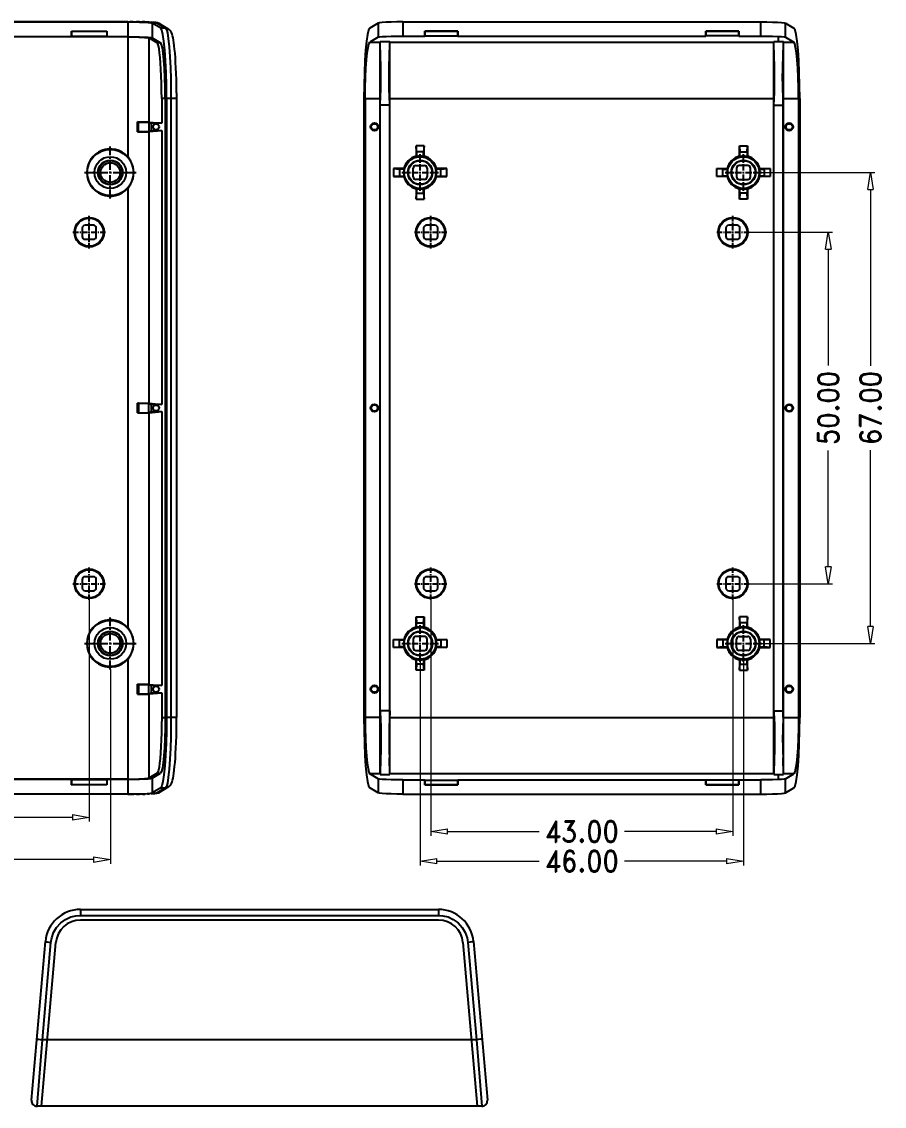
# Model space of a CAD drawing. Extents: x 38 to 404, y -350 to -88.
# Drawn here: x 281.5 to 404.2, y -248.7 to -94.4 of the extents above; entities that cross this region are included whole.
import ezdxf

# ---------------------------------------------------------------- set-up
doc = ezdxf.new("R2010")
doc.units = 0
doc.header["$LTSCALE"] = 30.734
doc.header["$MEASUREMENT"] = 0
doc.header["$PDMODE"] = 3
doc.header["$PDSIZE"] = 0.3125
doc.linetypes.add('CENTER', pattern=[0.6, 0.375, -0.075, 0.075, -0.075])
doc.layers.get('0').update_dxf_attribs({"linetype": 'CONTINUOUS'})
doc.layers.get('Defpoints').update_dxf_attribs({"linetype": 'CONTINUOUS'})
for name, color, linetype in [('02___PRT_ALL_AXES', 7, 'CONTINUOUS'), ('03___PRT_ALL_CURVES', 7, 'CONTINUOUS'), ('06___PRT_ALL_SURFS', 7, 'CONTINUOUS')]:
    doc.layers.add(name, color=color, linetype=linetype)
doc.layers.add('dim', color=3, linetype='CONTINUOUS', lineweight=9)
doc.styles.add('ROMAND', font='romand.shx', dxfattribs={"width": 0.9, "bigfont": 'gbcbig.shx'})
doc.dimstyles.new('YanXiu', dxfattribs={"dimtxt": 2.5, "dimasz": 2.2, "dimexe": 1, "dimexo": 0, "dimgap": 0.66, "dimtad": 0, "dimzin": 1, "dimdsep": 46, "dimtxsty": 'ROMAND', "dimblk": 'CLOSEDBLANK', "dimcen": 0, "dimclrd": 3, "dimclre": 3, "dimclrt": 7, "dimazin": 0, "dimtfac": 1, "dimtofl": 0, "dimtmove": 0, "dimatfit": 3, "dimldrblk": 'CLOSEDBLANK', "dimfxl": 1, "dimlwd": 5, "dimlwe": 5, "dimarcsym": 0})

# ---------------------------------------------------------------- blocks, each defined once
blk = doc.blocks.new('_ClosedBlank')
at = {"color": 0, "linetype": 'ByBlock', "lineweight": -2}
for p, q in [((-1, 0.167), (0, 0)), ((-1, 0.167), (-1, -0.167)), ((0, 0), (-1, -0.167))]:
    blk.add_line(p, q, dxfattribs=at)
blk = doc.blocks.new('*D6')
at = {"layer": 'Defpoints', "color": 0}
for p in [(251.14, -176.62), (291.14, -176.62), (291.14, -207.56)]:
    blk.add_point(p, dxfattribs=at)
at = {"layer": 'dim', "color": 3, "lineweight": 5}
for p, q in [((251.14, -176.62), (251.14, -208.16)), ((291.14, -176.62), (291.14, -208.16)), ((253.54, -207.56), (265.07, -207.56)), ((288.74, -207.56), (277.2, -207.56))]:
    blk.add_line(p, q, dxfattribs=at)
at = {"layer": 'dim', "color": 3, "lineweight": 5, "xscale": 2.4, "yscale": 2.4, "zscale": 2.4, "rotation": 180}
blk.add_blockref('_ClosedBlank', (251.14, -207.56), dxfattribs=at)
at = {"layer": 'dim', "color": 3, "lineweight": 5, "xscale": 2.4, "yscale": 2.4, "zscale": 2.4}
blk.add_blockref('_ClosedBlank', (291.14, -207.56), dxfattribs=at)
at = {"layer": 'dim', "color": 7, "insert": (271.14, -207.56), "char_height": 3, "attachment_point": 5, "style": 'ROMAND'}
blk.add_mtext('40.00', dxfattribs=at)
blk = doc.blocks.new('*D7')
at = {"layer": 'Defpoints', "color": 0}
for p in [(248.14, -186.5), (294.14, -186.5), (294.14, -213.56)]:
    blk.add_point(p, dxfattribs=at)
at = {"layer": 'dim', "color": 3, "lineweight": 5}
for p, q in [((248.14, -186.5), (248.14, -214.16)), ((294.14, -186.5), (294.14, -214.16)), ((250.54, -213.56), (265.07, -213.56)), ((291.74, -213.56), (277.2, -213.56))]:
    blk.add_line(p, q, dxfattribs=at)
at = {"layer": 'dim', "color": 3, "lineweight": 5, "xscale": 2.4, "yscale": 2.4, "zscale": 2.4, "rotation": 180}
blk.add_blockref('_ClosedBlank', (248.14, -213.56), dxfattribs=at)
at = {"layer": 'dim', "color": 3, "lineweight": 5, "xscale": 2.4, "yscale": 2.4, "zscale": 2.4}
blk.add_blockref('_ClosedBlank', (294.14, -213.56), dxfattribs=at)
at = {"layer": 'dim', "color": 7, "insert": (271.14, -213.56), "char_height": 3, "attachment_point": 5, "style": 'ROMAND'}
blk.add_mtext('46.00', dxfattribs=at)
blk = doc.blocks.new('*D8')
at = {"layer": 'Defpoints', "color": 0}
for p in [(385.03, -124.31), (385.03, -174.31), (396.28, -174.31)]:
    blk.add_point(p, dxfattribs=at)
at = {"layer": 'dim', "color": 3, "lineweight": 5}
for p, q in [((385.03, -124.31), (396.88, -124.31)), ((396.28, -126.71), (396.28, -143.25)), ((396.28, -171.91), (396.28, -155.37)), ((385.03, -174.31), (396.88, -174.31))]:
    blk.add_line(p, q, dxfattribs=at)
at = {"layer": 'dim', "color": 3, "lineweight": 5, "xscale": 2.4, "yscale": 2.4, "zscale": 2.4}
for p, rotation in [((396.28, -124.31), 90), ((396.28, -174.31), 270)]:
    blk.add_blockref('_ClosedBlank', p, dxfattribs=dict(at, rotation=rotation))
at = {"layer": 'dim', "color": 7, "insert": (396.28, -149.31), "char_height": 3, "attachment_point": 5, "rotation": 90, "style": 'ROMAND'}
blk.add_mtext('50.00', dxfattribs=at)
blk = doc.blocks.new('*D9')
at = {"layer": 'Defpoints', "color": 0}
for p in [(386.83, -115.81), (386.83, -182.81), (402.28, -182.81)]:
    blk.add_point(p, dxfattribs=at)
at = {"layer": 'dim', "color": 3, "lineweight": 5}
for p, q in [((386.83, -115.81), (402.88, -115.81)), ((402.28, -118.21), (402.28, -143.31)), ((402.28, -180.41), (402.28, -155.31)), ((386.83, -182.81), (402.88, -182.81))]:
    blk.add_line(p, q, dxfattribs=at)
at = {"layer": 'dim', "color": 3, "lineweight": 5, "xscale": 2.4, "yscale": 2.4, "zscale": 2.4}
for p, rotation in [((402.28, -115.81), 90), ((402.28, -182.81), 270)]:
    blk.add_blockref('_ClosedBlank', p, dxfattribs=dict(at, rotation=rotation))
at = {"layer": 'dim', "color": 7, "insert": (402.28, -149.31), "char_height": 3, "attachment_point": 5, "rotation": 90, "style": 'ROMAND'}
blk.add_mtext('67.00', dxfattribs=at)
blk = doc.blocks.new('*D10')
at = {"layer": 'Defpoints', "color": 0}
for p in [(339.71, -176.62), (382.71, -176.62), (339.71, -209.56)]:
    blk.add_point(p, dxfattribs=at)
at = {"layer": 'dim', "color": 3, "lineweight": 5}
for p, q in [((339.71, -176.62), (339.71, -210.16)), ((382.71, -176.62), (382.71, -210.16)), ((342.11, -209.56), (355.15, -209.56)), ((380.31, -209.56), (367.28, -209.56))]:
    blk.add_line(p, q, dxfattribs=at)
at = {"layer": 'dim', "color": 3, "lineweight": 5, "xscale": 2.4, "yscale": 2.4, "zscale": 2.4, "rotation": 180}
blk.add_blockref('_ClosedBlank', (339.71, -209.56), dxfattribs=at)
at = {"layer": 'dim', "color": 3, "lineweight": 5, "xscale": 2.4, "yscale": 2.4, "zscale": 2.4}
blk.add_blockref('_ClosedBlank', (382.71, -209.56), dxfattribs=at)
at = {"layer": 'dim', "color": 7, "insert": (361.21, -209.56), "char_height": 3, "attachment_point": 5, "style": 'ROMAND'}
blk.add_mtext('43.00', dxfattribs=at)
blk = doc.blocks.new('*D11')
at = {"layer": 'Defpoints', "color": 0}
for p in [(338.21, -185.43), (384.21, -185.43), (338.21, -213.78)]:
    blk.add_point(p, dxfattribs=at)
at = {"layer": 'dim', "color": 3, "lineweight": 5}
for p, q in [((338.21, -185.43), (338.21, -214.38)), ((384.21, -185.43), (384.21, -214.38)), ((340.61, -213.78), (355.15, -213.78)), ((381.81, -213.78), (367.28, -213.78))]:
    blk.add_line(p, q, dxfattribs=at)
at = {"layer": 'dim', "color": 3, "lineweight": 5, "xscale": 2.4, "yscale": 2.4, "zscale": 2.4, "rotation": 180}
blk.add_blockref('_ClosedBlank', (338.21, -213.78), dxfattribs=at)
at = {"layer": 'dim', "color": 3, "lineweight": 5, "xscale": 2.4, "yscale": 2.4, "zscale": 2.4}
blk.add_blockref('_ClosedBlank', (384.21, -213.78), dxfattribs=at)
at = {"layer": 'dim', "color": 7, "insert": (361.21, -213.78), "char_height": 3, "attachment_point": 5, "style": 'ROMAND'}
blk.add_mtext('46.00', dxfattribs=at)

msp = doc.modelspace()

# ---------------------------------------------------------------- linework, layer by layer
at = {"color": 7, "linetype": 'Continuous'}
for p, q in [((245.342, -94.353), (296.606, -94.354)), ((296.606, -94.388), (245.669, -94.388)), ((296.606, -94.353), (296.606, -94.354)), ((296.606, -94.388), (296.606, -96.491)), ((297.393, -94.356), (296.915, -94.353)), ((298.277, -94.371), (297.849, -94.362)), ((300.176, -94.454), (299.942, -94.437)), ((301.303, -95.28), (300.093, -94.556)), ((300.093, -94.556), (300.093, -96.658)), ((300.378, -94.472), (300.176, -94.454)), ((300.552, -94.49), (300.378, -94.472)), ((300.79, -94.555), (302.002, -95.28)), ((301.201, -94.667), (302.413, -95.393)), ((302.002, -95.28), (301.303, -95.28)), ((302.002, -95.28), (302.121, -95.47)), ((332.258, -94.556), (331.048, -95.28)), ((332.258, -94.556), (332.258, -96.558)), ((335.745, -94.388), (386.682, -94.388)), ((335.745, -94.388), (335.745, -96.391)), ((386.682, -96.391), (386.682, -94.388)), ((390.169, -94.556), (391.378, -95.28)), ((390.169, -96.558), (390.169, -94.556)), ((296.606, -96.491), (245.669, -96.491)), ((296.606, -96.517), (245.669, -96.517)), ((288.637, -95.691), (293.637, -95.691)), ((288.637, -95.691), (288.655, -95.708)), ((288.637, -96.491), (288.637, -95.691)), ((288.637, -96.491), (288.655, -96.474)), ((288.655, -95.708), (293.62, -95.708)), ((288.655, -96.474), (288.655, -95.708)), ((293.62, -96.474), (288.655, -96.474)), ((293.637, -95.691), (293.62, -95.708)), ((293.62, -95.708), (293.62, -96.474)), ((293.637, -96.491), (293.62, -96.474)), ((293.637, -95.691), (293.637, -96.491)), ((296.606, -96.517), (296.606, -113.538)), ((300.791, -97.377), (299.595, -96.661)), ((299.595, -96.661), (299.595, -108.625)), ((300.093, -96.658), (301.293, -97.377)), ((332.258, -96.558), (331.057, -97.278)), ((332.513, -97.148), (333.913, -97.148)), ((332.513, -201.471), (332.513, -97.148)), ((332.592, -99.531), (332.513, -97.148)), ((333.834, -99.531), (333.913, -97.148)), ((333.913, -201.471), (333.913, -97.148)), ((335.745, -96.391), (338.863, -96.391)), ((338.863, -95.691), (343.563, -95.691)), ((338.863, -95.691), (338.876, -95.703)), ((338.863, -96.391), (338.863, -95.691)), ((338.863, -96.391), (338.876, -96.373)), ((343.563, -95.691), (343.551, -95.703)), ((343.563, -96.391), (343.551, -96.373)), ((343.563, -95.691), (343.563, -96.391)), ((343.563, -96.391), (378.863, -96.391)), ((383.563, -95.691), (378.863, -95.691)), ((378.863, -95.691), (378.876, -95.703)), ((378.863, -95.691), (378.863, -96.391)), ((378.863, -96.391), (378.876, -96.373)), ((383.563, -95.691), (383.551, -95.703)), ((383.563, -96.391), (383.551, -96.373)), ((383.563, -96.391), (383.563, -95.691)), ((383.563, -96.391), (386.682, -96.391)), ((388.513, -97.148), (389.913, -97.148)), ((388.513, -201.471), (388.513, -97.148)), ((388.592, -99.531), (388.513, -97.148)), ((389.834, -99.531), (389.913, -97.148)), ((389.913, -201.471), (389.913, -97.148)), ((390.169, -96.558), (391.369, -97.278)), ((301.293, -97.377), (300.791, -97.377)), ((331.057, -97.278), (332.513, -97.278)), ((333.913, -97.278), (388.513, -97.278)), ((389.913, -97.278), (391.369, -97.278)), ((333.808, -100.421), (333.834, -99.531)), ((389.808, -100.421), (389.834, -99.531)), ((303.561, -104.466), (303.564, -193.352)), ((332.546, -106.205), (332.593, -104.919)), ((332.593, -104.919), (332.618, -104.061)), ((333.88, -106.205), (333.834, -104.919)), ((388.578, -105.348), (388.606, -104.492)), ((389.88, -106.205), (389.834, -104.919)), ((301.948, -105.267), (301.446, -105.267)), ((301.446, -105.267), (301.446, -108.81)), ((301.948, -105.267), (301.948, -193.352)), ((303.564, -105.267), (302.132, -105.267)), ((302.132, -105.267), (302.132, -193.352)), ((302.764, -105.267), (302.764, -193.352)), ((330.219, -105.267), (330.219, -193.352)), ((330.394, -105.267), (332.548, -105.267)), ((330.394, -105.267), (330.394, -193.352)), ((332.548, -193.352), (332.548, -105.267)), ((333.878, -106.205), (332.548, -106.205)), ((333.878, -105.267), (388.548, -105.267)), ((333.878, -193.352), (333.878, -105.267)), ((388.546, -106.205), (388.578, -105.348)), ((388.548, -193.352), (388.548, -105.267)), ((388.548, -106.205), (389.878, -106.205)), ((389.878, -105.267), (392.033, -105.267)), ((389.878, -193.352), (389.878, -105.267)), ((392.033, -105.267), (392.033, -193.352)), ((392.207, -105.267), (392.207, -193.352)), ((298.137, -108.627), (297.998, -108.604)), ((297.998, -110.015), (297.998, -108.604)), ((298.137, -108.627), (299.618, -108.627)), ((298.137, -109.992), (298.137, -108.627)), ((299.595, -108.625), (301.446, -108.81)), ((299.606, -108.627), (299.606, -109.992)), ((299.612, -108.627), (299.971, -108.81)), ((301.446, -108.81), (299.971, -108.81)), ((299.971, -108.81), (299.971, -109.81)), ((298.137, -109.992), (297.998, -110.015)), ((297.998, -110.015), (298.924, -110.009)), ((298.137, -109.992), (299.618, -109.992)), ((299.595, -109.994), (301.446, -109.81)), ((299.595, -109.994), (299.595, -148.625)), ((299.612, -109.992), (299.971, -109.81)), ((299.971, -109.81), (301.446, -109.81)), ((301.446, -109.81), (301.446, -148.81)), ((338.766, -112.007), (337.661, -112.007)), ((337.661, -112.007), (337.661, -113.494)), ((337.713, -112.86), (337.661, -112.007)), ((338.766, -112.007), (338.713, -112.86)), ((338.766, -113.494), (338.766, -112.007)), ((383.661, -112.007), (384.766, -112.007)), ((383.661, -113.494), (383.661, -112.007)), ((383.661, -112.007), (383.713, -112.86)), ((384.713, -112.86), (384.766, -112.007)), ((384.766, -112.007), (384.766, -113.494)), ((334.411, -115.257), (335.263, -115.31)), ((335.897, -115.257), (334.411, -115.257)), ((334.411, -115.257), (334.411, -116.362)), ((342.016, -115.257), (340.529, -115.257)), ((341.163, -115.31), (342.016, -115.257)), ((342.016, -116.362), (342.016, -115.257)), ((381.263, -115.31), (380.411, -115.257)), ((380.411, -115.257), (381.897, -115.257)), ((380.411, -116.362), (380.411, -115.257)), ((386.529, -115.257), (388.016, -115.257)), ((388.016, -115.257), (387.163, -115.31)), ((388.016, -115.257), (388.016, -116.362)), ((335.263, -116.31), (334.411, -116.362)), ((334.411, -116.362), (335.897, -116.362)), ((340.529, -116.362), (342.016, -116.362)), ((342.016, -116.362), (341.163, -116.31)), ((380.411, -116.362), (381.263, -116.31)), ((381.897, -116.362), (380.411, -116.362)), ((388.016, -116.362), (386.529, -116.362)), ((387.163, -116.31), (388.016, -116.362)), ((296.606, -118.081), (296.606, -180.538)), ((337.661, -118.125), (337.661, -119.612)), ((337.661, -119.612), (337.713, -118.76)), ((338.713, -118.76), (338.766, -119.612)), ((338.766, -119.612), (338.766, -118.125)), ((383.661, -119.612), (383.661, -118.125)), ((383.713, -118.76), (383.661, -119.612)), ((384.766, -119.612), (384.713, -118.76)), ((384.766, -118.125), (384.766, -119.612)), ((337.661, -119.612), (338.766, -119.612)), ((384.766, -119.612), (383.661, -119.612)), ((291.737, -123.31), (290.537, -123.31)), ((340.313, -123.31), (339.113, -123.31)), ((383.313, -123.31), (382.113, -123.31)), ((290.137, -123.71), (290.137, -124.91)), ((292.137, -124.91), (292.137, -123.71)), ((338.713, -123.71), (338.713, -124.91)), ((340.713, -124.91), (340.713, -123.71)), ((381.713, -123.71), (381.713, -124.91)), ((383.713, -124.91), (383.713, -123.71)), ((290.537, -125.31), (291.737, -125.31)), ((339.113, -125.31), (340.313, -125.31)), ((382.113, -125.31), (383.313, -125.31)), ((297.998, -150.015), (297.998, -148.604)), ((298.137, -148.627), (297.998, -148.604)), ((298.137, -148.627), (298.137, -149.992)), ((298.137, -148.627), (299.618, -148.627)), ((299.595, -148.625), (301.446, -148.81)), ((299.606, -149.992), (299.606, -148.627)), ((299.612, -148.627), (299.971, -148.81)), ((299.971, -148.81), (299.971, -149.81)), ((301.446, -148.81), (299.971, -148.81)), ((298.137, -149.992), (297.998, -150.015)), ((297.998, -150.015), (298.924, -150.009)), ((298.137, -149.992), (299.618, -149.992)), ((299.595, -149.994), (301.446, -149.81)), ((299.595, -149.994), (299.595, -188.625)), ((299.612, -149.992), (299.971, -149.81)), ((299.971, -149.81), (301.446, -149.81)), ((301.446, -149.81), (301.446, -188.81)), ((290.137, -173.71), (290.137, -174.91)), ((291.737, -173.31), (290.537, -173.31)), ((292.137, -174.91), (292.137, -173.71)), ((338.713, -173.71), (338.713, -174.91)), ((340.313, -173.31), (339.113, -173.31)), ((340.713, -174.91), (340.713, -173.71)), ((381.713, -173.71), (381.713, -174.91)), ((383.313, -173.31), (382.113, -173.31)), ((383.713, -174.91), (383.713, -173.71)), ((290.537, -175.31), (291.737, -175.31)), ((339.113, -175.31), (340.313, -175.31)), ((382.113, -175.31), (383.313, -175.31)), ((337.661, -180.494), (337.661, -179.007)), ((337.661, -179.007), (337.713, -179.86)), ((337.661, -179.007), (338.766, -179.007)), ((338.713, -179.86), (338.766, -179.007)), ((338.766, -179.007), (338.766, -180.494)), ((383.661, -179.007), (383.661, -180.494)), ((383.713, -179.86), (383.661, -179.007)), ((384.766, -179.007), (383.661, -179.007)), ((383.713, -179.86), (383.713, -180.509)), ((384.713, -179.86), (383.713, -179.86)), ((384.766, -179.007), (384.713, -179.86)), ((384.713, -180.509), (384.713, -179.86)), ((384.766, -180.494), (384.766, -179.007)), ((334.411, -183.362), (334.411, -182.257)), ((334.411, -182.257), (335.897, -182.257)), ((335.263, -182.31), (334.411, -182.257)), ((334.411, -183.362), (335.263, -183.31)), ((335.897, -183.362), (334.411, -183.362)), ((340.529, -182.257), (342.016, -182.257)), ((342.016, -183.362), (340.529, -183.362)), ((342.016, -182.257), (341.163, -182.31)), ((341.163, -183.31), (342.016, -183.362)), ((342.016, -182.257), (342.016, -183.362)), ((380.411, -182.257), (380.411, -183.362)), ((380.411, -182.257), (381.263, -182.31)), ((381.897, -182.257), (380.411, -182.257)), ((381.263, -183.31), (380.411, -183.362)), ((380.411, -183.362), (381.897, -183.362)), ((381.263, -182.31), (381.263, -183.31)), ((381.912, -182.31), (381.263, -182.31)), ((381.263, -183.31), (381.912, -183.31)), ((387.163, -182.31), (386.514, -182.31)), ((386.514, -183.31), (387.163, -183.31)), ((388.016, -182.257), (386.529, -182.257)), ((386.529, -183.362), (388.016, -183.362)), ((387.163, -182.31), (388.016, -182.257)), ((387.163, -183.31), (387.163, -182.31)), ((388.016, -183.362), (387.163, -183.31)), ((388.016, -183.362), (388.016, -182.257)), ((296.606, -185.081), (296.606, -202.102)), ((337.661, -186.612), (337.661, -185.125)), ((338.766, -185.125), (338.766, -186.612)), ((383.661, -185.125), (383.661, -186.612)), ((383.713, -185.111), (383.713, -185.76)), ((384.713, -185.76), (384.713, -185.111)), ((384.766, -186.612), (384.766, -185.125)), ((337.713, -185.76), (337.661, -186.612)), ((338.766, -186.612), (337.661, -186.612)), ((338.766, -186.612), (338.713, -185.76)), ((383.661, -186.612), (383.713, -185.76)), ((383.661, -186.612), (384.766, -186.612)), ((383.713, -185.76), (384.713, -185.76)), ((384.713, -185.76), (384.766, -186.612)), ((297.998, -190.015), (297.998, -188.604)), ((298.137, -188.627), (297.998, -188.604)), ((298.137, -188.627), (298.137, -189.992)), ((298.137, -188.627), (299.618, -188.627)), ((299.595, -188.625), (301.446, -188.81)), ((299.606, -189.992), (299.606, -188.627)), ((299.612, -188.627), (299.971, -188.81)), ((299.971, -188.81), (299.971, -189.81)), ((301.446, -188.81), (299.971, -188.81)), ((298.137, -189.992), (297.998, -190.015)), ((297.998, -190.015), (298.924, -190.009)), ((298.137, -189.992), (299.618, -189.992)), ((299.595, -189.994), (301.446, -189.81)), ((299.595, -189.994), (299.595, -201.958)), ((299.612, -189.992), (299.971, -189.81)), ((299.971, -189.81), (301.446, -189.81)), ((301.446, -189.81), (301.446, -193.352)), ((332.546, -192.414), (332.593, -193.7)), ((333.878, -192.414), (332.548, -192.414)), ((333.88, -192.414), (333.834, -193.7)), ((388.548, -192.414), (389.878, -192.414)), ((389.88, -192.414), (389.834, -193.7)), ((301.446, -193.352), (301.948, -193.352)), ((303.564, -193.352), (302.132, -193.352)), ((332.548, -193.352), (330.394, -193.352)), ((333.834, -193.7), (333.809, -194.558)), ((333.878, -193.352), (388.548, -193.352)), ((389.834, -193.7), (389.809, -194.558)), ((389.878, -193.352), (392.033, -193.352)), ((332.618, -198.198), (332.592, -199.088)), ((388.618, -198.198), (388.592, -199.088)), ((332.592, -199.088), (332.513, -201.471)), ((333.913, -201.471), (333.834, -199.088)), ((388.592, -199.088), (388.513, -201.471)), ((389.913, -201.471), (389.834, -199.088)), ((296.606, -202.102), (245.669, -202.102)), ((245.669, -202.128), (296.606, -202.128)), ((288.637, -202.928), (288.637, -202.128)), ((288.637, -202.128), (288.655, -202.146)), ((293.637, -202.128), (293.62, -202.146)), ((293.637, -202.128), (293.637, -202.928)), ((296.606, -202.128), (296.606, -204.231)), ((300.791, -201.242), (299.595, -201.958)), ((300.093, -201.961), (301.293, -201.242)), ((300.093, -201.961), (300.093, -204.063)), ((300.791, -201.242), (301.293, -201.242)), ((332.513, -201.342), (331.057, -201.342)), ((332.258, -202.061), (331.057, -201.342)), ((332.258, -202.061), (332.258, -204.063)), ((332.513, -201.471), (333.913, -201.471)), ((388.513, -201.342), (333.913, -201.342)), ((388.513, -201.471), (389.913, -201.471)), ((391.369, -201.342), (389.913, -201.342)), ((390.169, -202.061), (391.369, -201.342)), ((390.169, -204.063), (390.169, -202.061)), ((288.637, -202.928), (288.655, -202.911)), ((293.637, -202.928), (288.637, -202.928)), ((288.655, -202.911), (288.655, -202.146)), ((288.655, -202.146), (293.62, -202.146)), ((293.62, -202.911), (288.655, -202.911)), ((293.62, -202.146), (293.62, -202.911)), ((293.637, -202.928), (293.62, -202.911)), ((301.303, -203.339), (300.093, -204.063)), ((302.002, -203.339), (300.79, -204.064)), ((302.415, -203.225), (301.201, -203.952)), ((301.303, -203.339), (302.002, -203.339)), ((302.121, -203.149), (302.002, -203.339)), ((332.258, -204.063), (331.048, -203.339)), ((335.745, -202.228), (335.745, -204.231)), ((335.745, -202.228), (338.863, -202.228)), ((338.863, -202.228), (338.863, -202.928)), ((338.863, -202.228), (338.876, -202.247)), ((338.863, -202.928), (338.876, -202.916)), ((338.863, -202.928), (343.563, -202.928)), ((343.563, -202.228), (343.551, -202.247)), ((343.563, -202.928), (343.551, -202.916)), ((343.563, -202.928), (343.563, -202.228)), ((343.563, -202.228), (378.863, -202.228)), ((378.863, -202.928), (378.863, -202.228)), ((378.863, -202.228), (378.876, -202.247)), ((378.863, -202.928), (378.876, -202.916)), ((383.563, -202.928), (378.863, -202.928)), ((378.876, -202.247), (378.876, -202.916)), ((383.551, -202.247), (378.876, -202.247)), ((378.876, -202.916), (383.551, -202.916)), ((383.563, -202.228), (383.551, -202.247)), ((383.551, -202.916), (383.551, -202.247)), ((383.563, -202.928), (383.551, -202.916)), ((383.563, -202.228), (383.563, -202.928)), ((383.563, -202.228), (386.682, -202.228)), ((386.682, -204.231), (386.682, -202.228)), ((390.169, -204.063), (391.378, -203.339)), ((296.606, -204.231), (245.669, -204.231)), ((296.933, -204.266), (245.669, -204.267)), ((297.414, -204.262), (296.606, -204.265)), ((296.606, -204.267), (296.606, -204.265)), ((297.873, -204.256), (298.306, -204.248)), ((299.411, -204.211), (298.707, -204.236)), ((298.708, -204.237), (299.077, -204.225)), ((299.411, -204.211), (299.71, -204.196)), ((300.402, -204.145), (300.571, -204.126)), ((335.745, -204.231), (386.682, -204.231)), ((289.88, -220.655), (340.817, -220.655)), ((289.88, -220.655), (289.88, -221.497)), ((289.88, -221.497), (340.817, -221.497)), ((340.817, -222.155), (289.88, -222.155)), ((340.817, -220.655), (340.817, -221.497)), ((282.925, -247.785), (284.899, -225.219)), ((345.798, -225.219), (347.772, -247.785)), ((284.354, -248.655), (286.393, -225.35)), ((284.484, -239.178), (285.696, -225.331)), ((344.304, -225.35), (346.343, -248.655)), ((345.001, -225.331), (346.213, -239.178)), ((283.721, -248.655), (284.484, -239.178)), ((346.213, -239.178), (284.484, -239.178)), ((346.213, -239.178), (346.975, -248.655)), ((346.975, -248.655), (283.721, -248.655))]:
    msp.add_line(p, q, dxfattribs=at)
at = {"color": 1, "linetype": 'CENTER', "ltscale": 0.110901}
for p, q in [((294.137, -119.5), (294.137, -112.119)), ((290.447, -115.81), (297.828, -115.81)), ((294.137, -186.5), (294.137, -179.119)), ((290.447, -182.81), (297.828, -182.81))]:
    msp.add_line(p, q, dxfattribs=at)
at = {"color": 1, "linetype": 'CENTER', "ltscale": 0.078708}
for p, q in [((338.213, -118.429), (338.213, -113.191)), ((384.213, -118.429), (384.213, -113.191)), ((335.594, -115.81), (340.832, -115.81)), ((381.594, -115.81), (386.832, -115.81)), ((338.213, -185.429), (338.213, -180.191)), ((384.213, -185.429), (384.213, -180.191)), ((335.594, -182.81), (340.832, -182.81)), ((381.594, -182.81), (386.832, -182.81))]:
    msp.add_line(p, q, dxfattribs=at)
at = {"color": 1, "linetype": 'CENTER', "ltscale": 0.069579}
for p, q in [((291.137, -126.625), (291.137, -121.994)), ((339.713, -126.625), (339.713, -121.994)), ((382.713, -126.625), (382.713, -121.994)), ((288.822, -124.31), (293.453, -124.31)), ((337.398, -124.31), (342.028, -124.31)), ((380.398, -124.31), (385.028, -124.31)), ((291.137, -176.625), (291.137, -171.994)), ((339.713, -176.625), (339.713, -171.994)), ((382.713, -176.625), (382.713, -171.994)), ((288.822, -174.31), (293.453, -174.31)), ((337.398, -174.31), (342.028, -174.31)), ((380.398, -174.31), (385.028, -174.31))]:
    msp.add_line(p, q, dxfattribs=at)
at = {"color": 7, "linetype": 'Continuous'}
for points in [[(296.606, -94.353), (297.246, -94.356), (297.967, -94.366), (298.707, -94.383), (299.401, -94.409), (299.986, -94.443), (300.417, -94.481), (300.678, -94.52), (300.79, -94.555)], [(296.606, -94.388), (297.462, -94.394), (298.266, -94.41), (298.97, -94.436), (299.53, -94.471), (299.912, -94.511), (300.093, -94.556)], [(299.676, -94.421), (299.376, -94.406), (299.043, -94.393), (298.676, -94.381)], [(300.961, -94.565), (300.832, -94.534), (300.701, -94.511), (300.552, -94.49)], [(301.201, -94.667), (301.096, -94.614), (300.79, -94.555)], [(301.202, -94.668), (301.109, -94.619), (300.961, -94.565)], [(302.132, -105.267), (302.116, -103.384), (302.07, -101.568), (301.994, -99.883), (301.892, -98.39), (301.767, -97.144), (301.624, -96.188), (301.467, -95.559), (301.303, -95.28)], [(302.413, -95.393), (302.307, -95.34), (302.002, -95.28)], [(302.121, -95.47), (302.252, -95.949), (302.383, -96.766), (302.506, -97.921), (302.608, -99.347), (302.684, -100.907), (302.732, -102.476), (302.757, -103.956), (302.764, -105.267)], [(303.561, -104.466), (303.55, -103.513), (303.53, -102.599), (303.503, -101.732), (303.47, -100.919), (303.431, -100.164), (303.387, -99.471), (303.338, -98.842), (303.287, -98.277), (303.233, -97.777), (303.176, -97.338), (303.117, -96.958), (303.057, -96.633), (302.993, -96.355), (302.923, -96.116), (302.841, -95.903), (302.728, -95.698), (302.544, -95.488), (302.415, -95.394)], [(331.048, -95.28), (330.884, -95.559), (330.727, -96.188), (330.584, -97.144), (330.459, -98.39), (330.357, -99.883), (330.281, -101.568), (330.235, -103.384), (330.219, -105.267)], [(335.745, -94.388), (334.889, -94.394), (334.084, -94.41), (333.381, -94.436), (332.821, -94.471), (332.439, -94.511), (332.258, -94.556)], [(386.682, -94.388), (387.538, -94.394), (388.342, -94.41), (389.046, -94.436), (389.606, -94.471), (389.988, -94.511), (390.169, -94.556)], [(392.207, -105.267), (392.192, -103.384), (392.145, -101.568), (392.07, -99.883), (391.968, -98.39), (391.843, -97.144), (391.699, -96.188), (391.543, -95.559), (391.378, -95.28)], [(296.606, -96.491), (297.462, -96.497), (298.266, -96.513), (298.97, -96.539), (299.53, -96.574), (299.912, -96.614), (300.093, -96.658)], [(296.606, -96.517), (297.159, -96.52), (297.694, -96.528), (298.191, -96.541), (298.633, -96.559), (299.006, -96.58), (299.297, -96.605), (299.495, -96.632), (299.595, -96.661)], [(332.258, -96.558), (332.439, -96.514), (332.821, -96.473), (333.381, -96.439), (334.085, -96.413), (334.889, -96.396), (335.745, -96.391)], [(386.682, -96.391), (387.538, -96.396), (388.342, -96.413), (389.046, -96.439), (389.606, -96.474), (389.988, -96.514), (390.169, -96.558)], [(301.446, -105.267), (301.44, -104.181), (301.42, -103.116), (301.388, -102.091), (301.344, -101.129), (301.288, -100.244), (301.223, -99.454), (301.148, -98.772), (301.066, -98.214), (300.978, -97.79), (300.886, -97.51), (300.791, -97.377)], [(301.948, -105.267), (301.936, -103.779), (301.899, -102.344), (301.839, -101.014), (301.759, -99.834), (301.66, -98.849), (301.547, -98.095), (301.423, -97.598), (301.293, -97.377)], [(330.394, -105.267), (330.406, -103.761), (330.444, -102.308), (330.504, -100.96), (330.586, -99.766), (330.686, -98.769), (330.8, -98.004), (330.926, -97.501), (331.057, -97.278)], [(392.033, -105.267), (392.02, -103.761), (391.983, -102.308), (391.922, -100.96), (391.841, -99.766), (391.741, -98.769), (391.626, -98.004), (391.501, -97.501), (391.369, -97.278)], [(332.618, -104.061), (332.628, -103.608), (332.637, -103.111), (332.642, -102.554), (332.642, -101.968), (332.637, -101.402), (332.629, -100.891), (332.618, -100.421), (332.592, -99.531)], [(388.606, -104.492), (388.618, -104.061), (388.628, -103.608), (388.637, -103.111), (388.642, -102.554), (388.642, -101.968), (388.637, -101.402), (388.629, -100.891), (388.618, -100.421), (388.592, -99.531)], [(333.834, -104.919), (333.809, -104.061), (333.798, -103.608), (333.79, -103.111), (333.784, -102.554), (333.784, -101.968), (333.789, -101.402), (333.798, -100.891), (333.808, -100.421)], [(389.834, -104.919), (389.809, -104.061), (389.798, -103.608), (389.79, -103.111), (389.784, -102.554), (389.784, -101.968), (389.789, -101.402), (389.798, -100.891), (389.808, -100.421)], [(297.998, -108.604), (298.924, -108.611), (299.256, -108.615), (299.483, -108.62), (299.595, -108.625)], [(298.924, -110.009), (299.256, -110.004), (299.483, -109.999), (299.595, -109.994)], [(297.488, -115.81), (297.384, -114.979), (297.076, -114.194), (296.606, -113.538)], [(337.661, -113.494), (337.687, -113.501), (337.713, -113.509)], [(338.713, -113.509), (338.739, -113.501), (338.766, -113.494)], [(383.713, -113.509), (383.687, -113.501), (383.661, -113.494)], [(384.766, -113.494), (384.739, -113.501), (384.713, -113.509)], [(335.912, -115.31), (335.905, -115.283), (335.897, -115.257)], [(340.529, -115.257), (340.522, -115.283), (340.514, -115.31)], [(381.897, -115.257), (381.905, -115.283), (381.912, -115.31)], [(386.514, -115.31), (386.522, -115.283), (386.529, -115.257)], [(296.606, -118.081), (297.076, -117.426), (297.384, -116.64), (297.488, -115.81)], [(335.897, -116.362), (335.905, -116.336), (335.912, -116.31)], [(340.514, -116.31), (340.522, -116.336), (340.529, -116.362)], [(381.912, -116.31), (381.905, -116.336), (381.897, -116.362)], [(386.529, -116.362), (386.522, -116.336), (386.514, -116.31)], [(337.713, -118.111), (337.687, -118.118), (337.661, -118.125)], [(338.766, -118.125), (338.739, -118.118), (338.713, -118.111)], [(383.661, -118.125), (383.687, -118.118), (383.713, -118.111)], [(384.713, -118.111), (384.739, -118.118), (384.766, -118.125)], [(297.998, -148.604), (298.924, -148.611), (299.256, -148.615), (299.483, -148.62), (299.595, -148.625)], [(298.924, -150.009), (299.256, -150.004), (299.483, -149.999), (299.595, -149.994)], [(337.713, -180.509), (337.687, -180.501), (337.661, -180.494)], [(338.766, -180.494), (338.739, -180.501), (338.713, -180.509)], [(383.661, -180.494), (383.687, -180.501), (383.713, -180.509)], [(384.713, -180.509), (384.739, -180.501), (384.766, -180.494)], [(297.488, -182.81), (297.384, -181.979), (297.076, -181.194), (296.606, -180.538)], [(296.606, -185.081), (297.076, -184.426), (297.384, -183.64), (297.488, -182.81)], [(335.897, -182.257), (335.905, -182.283), (335.912, -182.31)], [(335.912, -183.31), (335.905, -183.336), (335.897, -183.362)], [(340.514, -182.31), (340.522, -182.283), (340.529, -182.257)], [(340.529, -183.362), (340.522, -183.336), (340.514, -183.31)], [(381.912, -182.31), (381.905, -182.283), (381.897, -182.257)], [(381.897, -183.362), (381.905, -183.336), (381.912, -183.31)], [(386.529, -182.257), (386.522, -182.283), (386.514, -182.31)], [(386.514, -183.31), (386.522, -183.336), (386.529, -183.362)], [(337.661, -185.125), (337.687, -185.118), (337.713, -185.111)], [(338.713, -185.111), (338.739, -185.118), (338.766, -185.125)], [(383.713, -185.111), (383.687, -185.118), (383.661, -185.125)], [(384.766, -185.125), (384.739, -185.118), (384.713, -185.111)], [(297.998, -188.604), (298.924, -188.611), (299.256, -188.615), (299.483, -188.62), (299.595, -188.625)], [(298.924, -190.009), (299.256, -190.004), (299.483, -189.999), (299.595, -189.994)], [(388.546, -192.414), (388.593, -193.7), (388.606, -194.127), (388.618, -194.558), (388.628, -195.011), (388.637, -195.508), (388.642, -196.065), (388.642, -196.651), (388.637, -197.217), (388.629, -197.728), (388.618, -198.198)], [(301.446, -193.352), (301.44, -194.438), (301.42, -195.503), (301.388, -196.528), (301.344, -197.49), (301.288, -198.375), (301.223, -199.165), (301.148, -199.847), (301.066, -200.405), (300.978, -200.829), (300.886, -201.109), (300.791, -201.242)], [(301.948, -193.352), (301.936, -194.84), (301.899, -196.275), (301.839, -197.605), (301.759, -198.785), (301.66, -199.77), (301.547, -200.524), (301.423, -201.021), (301.293, -201.242)], [(302.132, -193.352), (302.116, -195.235), (302.07, -197.051), (301.994, -198.736), (301.892, -200.229), (301.767, -201.475), (301.624, -202.431), (301.467, -203.06), (301.303, -203.339)], [(302.764, -193.352), (302.757, -194.663), (302.732, -196.143), (302.684, -197.712), (302.608, -199.272), (302.506, -200.698), (302.383, -201.854), (302.252, -202.67), (302.122, -203.147)], [(302.415, -203.225), (302.554, -203.122), (302.733, -202.913), (302.844, -202.708), (302.926, -202.494), (302.995, -202.254), (303.059, -201.976), (303.119, -201.649), (303.178, -201.268), (303.234, -200.828), (303.289, -200.326), (303.34, -199.761), (303.388, -199.131), (303.432, -198.437), (303.471, -197.682), (303.504, -196.868), (303.531, -196.002), (303.55, -195.088), (303.562, -194.136), (303.564, -193.352)], [(330.219, -193.352), (330.235, -195.235), (330.281, -197.051), (330.357, -198.736), (330.459, -200.229), (330.584, -201.475), (330.727, -202.431), (330.884, -203.06), (331.048, -203.339)], [(330.394, -193.352), (330.406, -194.859), (330.444, -196.311), (330.504, -197.659), (330.586, -198.853), (330.686, -199.85), (330.8, -200.615), (330.926, -201.118), (331.057, -201.342)], [(332.593, -193.7), (332.618, -194.558), (332.628, -195.011), (332.637, -195.508), (332.642, -196.065), (332.642, -196.651), (332.637, -197.217), (332.629, -197.728), (332.618, -198.198)], [(392.033, -193.352), (392.02, -194.859), (391.983, -196.311), (391.922, -197.659), (391.841, -198.853), (391.741, -199.85), (391.626, -200.615), (391.501, -201.118), (391.369, -201.342)], [(391.378, -203.339), (391.543, -203.06), (391.699, -202.431), (391.843, -201.475), (391.968, -200.229), (392.07, -198.736), (392.145, -197.051), (392.192, -195.235), (392.207, -193.352)], [(333.809, -194.558), (333.798, -195.011), (333.79, -195.508), (333.784, -196.065), (333.784, -196.651), (333.789, -197.217), (333.798, -197.728), (333.808, -198.198), (333.834, -199.088)], [(389.809, -194.558), (389.798, -195.011), (389.79, -195.508), (389.784, -196.065), (389.784, -196.651), (389.789, -197.217), (389.798, -197.728), (389.808, -198.198), (389.834, -199.088)], [(296.606, -202.102), (297.159, -202.099), (297.694, -202.091), (298.191, -202.078), (298.633, -202.061), (299.006, -202.039), (299.297, -202.014), (299.495, -201.987), (299.595, -201.958)], [(296.606, -202.128), (297.462, -202.122), (298.266, -202.106), (298.97, -202.08), (299.53, -202.045), (299.912, -202.005), (300.093, -201.961)], [(335.745, -202.228), (334.888, -202.223), (334.084, -202.206), (333.381, -202.18), (332.821, -202.146), (332.439, -202.105), (332.258, -202.061)], [(390.169, -202.061), (389.988, -202.105), (389.605, -202.146), (389.045, -202.18), (388.342, -202.206), (387.538, -202.223), (386.682, -202.228)], [(302.413, -203.226), (302.307, -203.279), (302.002, -203.339)], [(296.606, -204.231), (297.462, -204.225), (298.266, -204.209), (298.97, -204.183), (299.53, -204.148), (299.912, -204.108), (300.093, -204.063)], [(298.708, -204.237), (297.967, -204.254), (297.246, -204.263)], [(300.79, -204.064), (300.678, -204.099), (300.417, -204.138), (299.986, -204.176), (299.401, -204.21)], [(299.974, -204.18), (300.204, -204.163), (300.402, -204.145)], [(300.571, -204.126), (300.715, -204.106), (300.846, -204.082), (300.975, -204.05)], [(301.201, -203.952), (301.096, -204.005), (300.79, -204.064)], [(300.975, -204.05), (301.12, -203.995), (301.202, -203.951)], [(335.745, -204.231), (334.889, -204.225), (334.084, -204.209), (333.381, -204.183), (332.821, -204.148), (332.439, -204.108), (332.258, -204.063)], [(386.682, -204.231), (387.538, -204.225), (388.342, -204.209), (389.046, -204.183), (389.606, -204.148), (389.988, -204.108), (390.169, -204.063)], [(285.696, -225.331), (285.808, -224.667), (286.069, -223.93), (286.5, -223.203), (287.085, -222.561), (287.779, -222.06), (288.518, -221.723), (289.239, -221.546), (289.88, -221.497)], [(340.817, -221.497), (341.457, -221.546), (342.178, -221.723), (342.918, -222.06), (343.612, -222.561), (344.197, -223.203), (344.628, -223.93), (344.889, -224.667), (345.001, -225.331)], [(284.899, -225.219), (284.958, -225.24), (285.131, -225.269), (285.39, -225.301), (285.696, -225.331)], [(345.798, -225.219), (345.738, -225.24), (345.566, -225.269), (345.307, -225.301), (345.001, -225.331)], [(283.687, -239.067), (283.747, -239.088), (283.919, -239.117), (284.178, -239.148), (284.484, -239.178)], [(347.01, -239.067), (346.95, -239.088), (346.777, -239.117), (346.518, -239.148), (346.213, -239.178)]]:
    msp.add_lwpolyline(points, dxfattribs=at)
for centre, radius in [((300.637, -109.31), 0.425), ((331.713, -109.31), 0.55), ((331.713, -109.31), 0.45), ((390.713, -109.31), 0.55), ((390.713, -109.31), 0.45), ((294.137, -115.81), 3.285), ((294.137, -115.81), 2.25), ((294.137, -115.81), 1.75), ((294.137, -115.81), 1.688), ((294.137, -115.81), 1.397), ((291.137, -124.31), 2.105), ((291.137, -124.31), 2), ((339.713, -124.31), 2.105), ((339.713, -124.31), 2), ((382.713, -124.31), 2.105), ((382.713, -124.31), 2), ((300.637, -149.31), 0.425), ((331.713, -149.31), 0.55), ((331.713, -149.31), 0.45), ((390.713, -149.31), 0.55), ((390.713, -149.31), 0.45), ((291.137, -174.31), 2.105), ((291.137, -174.31), 2), ((339.713, -174.31), 2.105), ((339.713, -174.31), 2), ((382.713, -174.31), 2.105), ((382.713, -174.31), 2), ((294.137, -182.81), 3.285), ((294.137, -182.81), 2.25), ((294.137, -182.81), 1.75), ((294.137, -182.81), 1.688), ((294.137, -182.81), 1.397), ((384.213, -182.81), 2.25), ((384.213, -182.81), 1.75), ((384.213, -182.81), 1.679), ((300.637, -189.31), 0.425), ((331.713, -189.31), 0.55), ((331.713, -189.31), 0.45), ((390.713, -189.31), 0.55), ((390.713, -189.31), 0.45)]:
    msp.add_circle(centre, radius, dxfattribs=at)
for centre, radius, start, end in [((294.137, -115.81), 3.355, 42.61941, 317.38059), ((338.213, -115.81), 2.381, 103.41474, 166.58526), ((338.213, -115.81), 2.381, 13.41474, 76.58526), ((384.213, -115.81), 2.381, 103.41474, 166.58526), ((384.213, -115.81), 2.381, 13.41474, 76.58526), ((338.213, -115.81), 2.381, 193.41474, 256.58526), ((338.213, -115.81), 2.381, 283.41474, 346.58526), ((384.213, -115.81), 2.381, 193.41474, 256.58526), ((384.213, -115.81), 2.381, 283.41474, 346.58526), ((290.537, -123.71), 0.4, 90, 180), ((291.737, -123.71), 0.4, 0, 90), ((339.113, -123.71), 0.4, 90, 180), ((340.313, -123.71), 0.4, 0, 90), ((382.113, -123.71), 0.4, 90, 180), ((383.313, -123.71), 0.4, 0, 90), ((290.537, -124.91), 0.4, 180, 270), ((291.737, -124.91), 0.4, 270, 0), ((339.113, -124.91), 0.4, 180, 270), ((340.313, -124.91), 0.4, 270, 0), ((382.113, -124.91), 0.4, 180, 270), ((383.313, -124.91), 0.4, 270, 0), ((290.537, -173.71), 0.4, 90, 180), ((291.737, -173.71), 0.4, 0, 90), ((339.113, -173.71), 0.4, 90, 180), ((340.313, -173.71), 0.4, 0, 90), ((382.113, -173.71), 0.4, 90, 180), ((383.313, -173.71), 0.4, 0, 90), ((290.537, -174.91), 0.4, 180, 270), ((291.737, -174.91), 0.4, 270, 0), ((339.113, -174.91), 0.4, 180, 270), ((340.313, -174.91), 0.4, 270, 0), ((382.113, -174.91), 0.4, 180, 270), ((383.313, -174.91), 0.4, 270, 0), ((294.137, -182.81), 3.355, 42.61941, 317.38059), ((338.213, -182.81), 2.381, 103.41474, 166.58526), ((338.213, -182.81), 2.381, 13.41474, 76.58526), ((384.213, -182.81), 2.381, 103.41474, 166.58526), ((384.213, -182.81), 2.355, 77.74053, 102.25947), ((384.213, -182.81), 2.381, 13.41474, 76.58526), ((338.213, -182.81), 2.381, 193.41474, 256.58526), ((338.213, -182.81), 2.381, 283.41474, 346.58526), ((384.213, -182.81), 2.355, 167.74053, 192.25947), ((384.213, -182.81), 2.381, 193.41474, 256.58526), ((384.213, -182.81), 2.381, 283.41474, 346.58526), ((384.213, -182.81), 2.355, 347.74053, 12.25947), ((384.213, -182.81), 2.355, 257.74053, 282.25947), ((289.88, -225.655), 5, 90, 175), ((289.88, -225.655), 3.5, 90, 175), ((340.817, -225.655), 5, 5, 90), ((340.817, -225.655), 3.5, 5, 90), ((283.721, -247.855), 0.8, 175.00037, 269.99997), ((346.975, -247.855), 0.8, 270.00003, 4.99963)]:
    msp.add_arc(centre, radius, start, end, dxfattribs=at)
at = {"layer": '02___PRT_ALL_AXES', "color": 7, "linetype": 'Continuous'}
for p, q in [((383.613, -181.81), (384.813, -181.81)), ((383.613, -181.81), (384.813, -181.81)), ((383.213, -183.41), (383.213, -182.21)), ((383.213, -183.41), (383.213, -182.21)), ((385.213, -182.21), (385.213, -183.41)), ((385.213, -182.21), (385.213, -183.41)), ((384.813, -183.81), (383.613, -183.81)), ((384.813, -183.81), (383.613, -183.81))]:
    msp.add_line(p, q, dxfattribs=at)
for centre, start, end in [((383.613, -182.21), 90, 180), ((383.613, -182.21), 90, 180), ((384.813, -182.21), 0, 90), ((384.813, -182.21), 0, 90), ((383.613, -183.41), 180, 270), ((383.613, -183.41), 180, 270), ((384.813, -183.41), 270, 0), ((384.813, -183.41), 270, 0)]:
    msp.add_arc(centre, 0.4, start, end, dxfattribs=at)
at = {"layer": '03___PRT_ALL_CURVES', "color": 40, "linetype": 'Continuous'}
for p, q in [((389.213, -97.278), (389.213, -96.448)), ((389.213, -202.171), (389.213, -201.342))]:
    msp.add_line(p, q, dxfattribs=at)
at = {"layer": '06___PRT_ALL_SURFS', "color": 7, "linetype": 'Continuous'}
for p, q in [((343.551, -95.703), (338.876, -95.703)), ((338.876, -95.703), (338.876, -96.373)), ((338.876, -96.373), (343.551, -96.373)), ((343.551, -96.373), (343.551, -95.703)), ((378.876, -95.703), (383.551, -95.703)), ((378.876, -96.373), (378.876, -95.703)), ((383.551, -96.373), (378.876, -96.373)), ((383.551, -95.703), (383.551, -96.373)), ((338.713, -112.86), (337.713, -112.86)), ((337.713, -112.86), (337.713, -113.509)), ((338.713, -113.509), (338.713, -112.86)), ((383.713, -112.86), (384.713, -112.86)), ((383.713, -113.509), (383.713, -112.86)), ((384.713, -112.86), (384.713, -113.509)), ((335.912, -115.31), (335.263, -115.31)), ((335.263, -115.31), (335.263, -116.31)), ((337.213, -116.41), (337.213, -115.21)), ((337.613, -114.81), (338.813, -114.81)), ((339.213, -115.21), (339.213, -116.41)), ((341.163, -115.31), (340.514, -115.31)), ((341.163, -116.31), (341.163, -115.31)), ((381.263, -115.31), (381.912, -115.31)), ((381.263, -116.31), (381.263, -115.31)), ((383.213, -115.21), (383.213, -116.41)), ((384.813, -114.81), (383.613, -114.81)), ((385.213, -116.41), (385.213, -115.21)), ((386.514, -115.31), (387.163, -115.31)), ((387.163, -115.31), (387.163, -116.31)), ((335.263, -116.31), (335.912, -116.31)), ((338.813, -116.81), (337.613, -116.81)), ((340.514, -116.31), (341.163, -116.31)), ((381.912, -116.31), (381.263, -116.31)), ((383.613, -116.81), (384.813, -116.81)), ((387.163, -116.31), (386.514, -116.31)), ((337.713, -118.111), (337.713, -118.76)), ((337.713, -118.76), (338.713, -118.76)), ((338.713, -118.76), (338.713, -118.111)), ((383.713, -118.76), (383.713, -118.111)), ((384.713, -118.76), (383.713, -118.76)), ((384.713, -118.111), (384.713, -118.76)), ((337.713, -180.509), (337.713, -179.86)), ((337.713, -179.86), (338.713, -179.86)), ((338.713, -179.86), (338.713, -180.509)), ((338.813, -181.81), (337.613, -181.81)), ((335.263, -183.31), (335.263, -182.31)), ((335.263, -182.31), (335.912, -182.31)), ((335.912, -183.31), (335.263, -183.31)), ((337.213, -182.21), (337.213, -183.41)), ((339.213, -183.41), (339.213, -182.21)), ((340.514, -182.31), (341.163, -182.31)), ((341.163, -183.31), (340.514, -183.31)), ((341.163, -182.31), (341.163, -183.31)), ((337.613, -183.81), (338.813, -183.81)), ((337.713, -185.76), (337.713, -185.111)), ((338.713, -185.111), (338.713, -185.76)), ((338.713, -185.76), (337.713, -185.76)), ((338.876, -202.916), (338.876, -202.247)), ((338.876, -202.247), (343.551, -202.247)), ((343.551, -202.916), (338.876, -202.916)), ((343.551, -202.247), (343.551, -202.916))]:
    msp.add_line(p, q, dxfattribs=at)
for centre, radius in [((338.213, -115.81), 2.25), ((338.213, -115.81), 1.75), ((338.213, -115.81), 1.679), ((384.213, -115.81), 2.25), ((384.213, -115.81), 1.75), ((384.213, -115.81), 1.679), ((338.213, -182.81), 2.25), ((338.213, -182.81), 1.75), ((338.213, -182.81), 1.679)]:
    msp.add_circle(centre, radius, dxfattribs=at)
for centre, radius, start, end in [((338.213, -115.81), 2.355, 77.74053, 102.25947), ((384.213, -115.81), 2.355, 77.74053, 102.25947), ((338.213, -115.81), 2.355, 167.74053, 192.25947), ((337.613, -115.21), 0.4, 90, 180), ((338.813, -115.21), 0.4, 0, 90), ((338.213, -115.81), 2.355, 347.74053, 12.25947), ((384.213, -115.81), 2.355, 167.74053, 192.25947), ((383.613, -115.21), 0.4, 90, 180), ((384.813, -115.21), 0.4, 0, 90), ((384.213, -115.81), 2.355, 347.74053, 12.25947), ((337.613, -116.41), 0.4, 180, 270), ((338.813, -116.41), 0.4, 270, 0), ((383.613, -116.41), 0.4, 180, 270), ((384.813, -116.41), 0.4, 270, 0), ((338.213, -115.81), 2.355, 257.74053, 282.25947), ((384.213, -115.81), 2.355, 257.74053, 282.25947), ((338.213, -182.81), 2.355, 77.74053, 102.25947), ((337.613, -182.21), 0.4, 90, 180), ((338.813, -182.21), 0.4, 0, 90), ((338.213, -182.81), 2.355, 167.74053, 192.25947), ((337.613, -183.41), 0.4, 180, 270), ((338.813, -183.41), 0.4, 270, 0), ((338.213, -182.81), 2.355, 347.74053, 12.25947), ((338.213, -182.81), 2.355, 257.74053, 282.25947)]:
    msp.add_arc(centre, radius, start, end, dxfattribs=at)

# ---------------------------------------------------------------- dimensions: what is measured, and where the dimension line sits
at = {"layer": 'dim'}
for base, p1, p2, picture, middle in [((402.277, -182.81), (386.832, -115.81), (386.832, -182.81), '*D9', (402.277, -149.31)), ((396.277, -174.31), (385.028, -124.31), (385.028, -174.31), '*D8', (396.277, -149.31))]:
    dim = msp.add_linear_dim(base=base, p1=p1, p2=p2, angle=90, dimstyle='YanXiu', override={"dimtxt": 3, "dimasz": 2.4, "dimexe": 0.5997, "dimgap": 0.5997}, dxfattribs=at)
    dim.commit()
    dim.dimension.update_dxf_attribs({"geometry": picture, "text_midpoint": middle})
for base, p1, p2, picture, middle in [((291.137, -207.557), (251.137, -176.625), (291.137, -176.625), '*D6', (271.137, -207.557)), ((339.713, -209.564), (382.713, -176.625), (339.713, -176.625), '*D10', (361.213, -209.564)), ((294.137, -213.557), (248.137, -186.5), (294.137, -186.5), '*D7', (271.137, -213.557)), ((338.213, -213.777), (384.213, -185.429), (338.213, -185.429), '*D11', (361.213, -213.777))]:
    dim = msp.add_linear_dim(base=base, p1=p1, p2=p2, dimstyle='YanXiu', override={"dimtxt": 3, "dimasz": 2.4, "dimexe": 0.5997, "dimgap": 0.5997}, dxfattribs=at)
    dim.commit()
    dim.dimension.update_dxf_attribs({"geometry": picture, "text_midpoint": middle})

doc.saveas('drawing.dxf')
